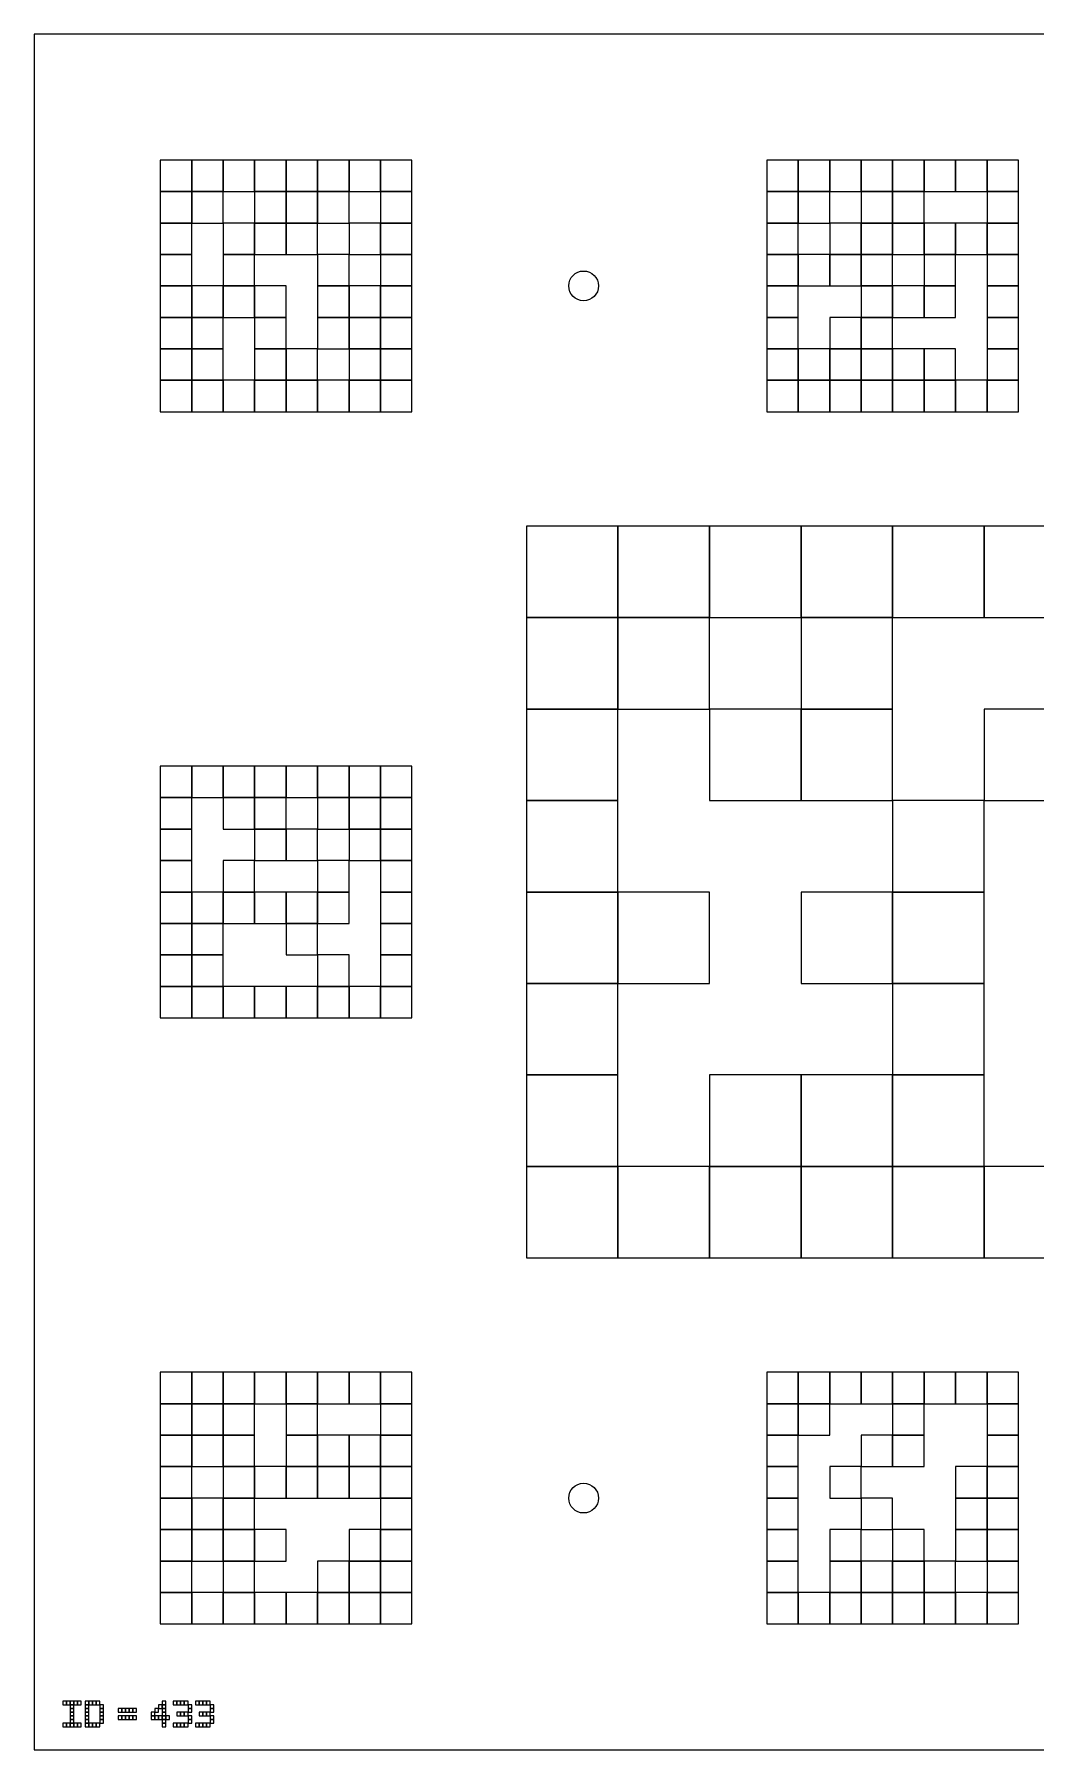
# Model space of a CAD drawing. Extents: x 0 to 1260, y 0 to 1580.
# Drawn here: x 320 to 495, y 0 to 300 of the extents above; entities that cross this region are included whole.
import ezdxf

# ---------------------------------------------------------------- set-up
doc = ezdxf.new("R2010")
doc.units = 0
for name, color, linetype in [('BLACK_POCKET', 7, 'CONTINUOUS'), ('BOARD_TEXT', 7, 'CONTINUOUS'), ('CUT', 7, 'CONTINUOUS'), ('MOUNT_HOLE', 6, 'CONTINUOUS')]:
    doc.layers.add(name, color=color, linetype=linetype)

msp = doc.modelspace()

# ---------------------------------------------------------------- linework, layer by layer
at = {"layer": 'BLACK_POCKET'}
for p, q in [((347.5, 278), (342, 278)), ((342, 278), (342, 272.5)), ((347.5, 272.5), (347.5, 278)), ((353, 278), (347.5, 278)), ((347.5, 278), (347.5, 272.5)), ((353, 272.5), (353, 278)), ((358.5, 278), (353, 278)), ((353, 278), (353, 272.5)), ((358.5, 272.5), (358.5, 278)), ((364, 278), (358.5, 278)), ((358.5, 278), (358.5, 272.5)), ((364, 272.5), (364, 278)), ((369.5, 278), (364, 278)), ((364, 278), (364, 272.5)), ((369.5, 272.5), (369.5, 278)), ((375, 278), (369.5, 278)), ((369.5, 278), (369.5, 272.5)), ((375, 272.5), (375, 278)), ((380.5, 278), (375, 278)), ((375, 278), (375, 272.5)), ((380.5, 272.5), (380.5, 278)), ((386, 278), (380.5, 278)), ((380.5, 278), (380.5, 272.5)), ((386, 272.5), (386, 278)), ((453.5, 278), (448, 278)), ((448, 278), (448, 272.5)), ((453.5, 272.5), (453.5, 278)), ((459, 278), (453.5, 278)), ((453.5, 278), (453.5, 272.5)), ((459, 272.5), (459, 278)), ((464.5, 278), (459, 278)), ((459, 278), (459, 272.5)), ((464.5, 272.5), (464.5, 278)), ((470, 278), (464.5, 278)), ((464.5, 278), (464.5, 272.5)), ((470, 272.5), (470, 278)), ((475.5, 278), (470, 278)), ((470, 278), (470, 272.5)), ((475.5, 272.5), (475.5, 278)), ((481, 278), (475.5, 278)), ((475.5, 278), (475.5, 272.5)), ((481, 272.5), (481, 278)), ((486.5, 278), (481, 278)), ((481, 278), (481, 272.5)), ((486.5, 272.5), (486.5, 278)), ((492, 278), (486.5, 278)), ((486.5, 278), (486.5, 272.5)), ((492, 272.5), (492, 278)), ((342, 272.5), (347.5, 272.5)), ((347.5, 272.5), (342, 272.5)), ((342, 272.5), (342, 267)), ((347.5, 272.5), (353, 272.5)), ((347.5, 267), (347.5, 272.5)), ((353, 272.5), (347.5, 272.5)), ((347.5, 272.5), (347.5, 267)), ((353, 272.5), (358.5, 272.5)), ((353, 267), (353, 272.5)), ((358.5, 272.5), (364, 272.5)), ((364, 272.5), (358.5, 272.5)), ((358.5, 272.5), (358.5, 267)), ((364, 272.5), (369.5, 272.5)), ((364, 267), (364, 272.5)), ((369.5, 272.5), (364, 272.5)), ((364, 272.5), (364, 267)), ((369.5, 272.5), (375, 272.5)), ((369.5, 267), (369.5, 272.5)), ((375, 272.5), (369.5, 272.5)), ((369.5, 272.5), (369.5, 267)), ((375, 272.5), (380.5, 272.5)), ((375, 267), (375, 272.5)), ((380.5, 272.5), (386, 272.5)), ((386, 272.5), (380.5, 272.5)), ((380.5, 272.5), (380.5, 267)), ((386, 267), (386, 272.5)), ((448, 272.5), (453.5, 272.5)), ((453.5, 272.5), (448, 272.5)), ((448, 272.5), (448, 267)), ((453.5, 272.5), (459, 272.5)), ((453.5, 267), (453.5, 272.5)), ((459, 272.5), (453.5, 272.5)), ((453.5, 272.5), (453.5, 267)), ((459, 272.5), (464.5, 272.5)), ((459, 267), (459, 272.5)), ((464.5, 272.5), (470, 272.5)), ((470, 272.5), (464.5, 272.5)), ((464.5, 272.5), (464.5, 267)), ((470, 272.5), (475.5, 272.5)), ((470, 267), (470, 272.5)), ((475.5, 272.5), (470, 272.5)), ((470, 272.5), (470, 267)), ((475.5, 272.5), (481, 272.5)), ((475.5, 267), (475.5, 272.5)), ((481, 272.5), (486.5, 272.5)), ((486.5, 272.5), (492, 272.5)), ((492, 272.5), (486.5, 272.5)), ((486.5, 272.5), (486.5, 267)), ((492, 267), (492, 272.5)), ((342, 267), (347.5, 267)), ((347.5, 267), (342, 267)), ((342, 267), (342, 261.5)), ((347.5, 267), (353, 267)), ((347.5, 261.5), (347.5, 267)), ((358.5, 267), (353, 267)), ((353, 267), (353, 261.5)), ((358.5, 267), (364, 267)), ((358.5, 261.5), (358.5, 267)), ((364, 267), (358.5, 267)), ((358.5, 267), (358.5, 261.5)), ((364, 267), (369.5, 267)), ((364, 261.5), (364, 267)), ((369.5, 267), (364, 267)), ((364, 267), (364, 261.5)), ((369.5, 267), (375, 267)), ((369.5, 261.5), (369.5, 267)), ((380.5, 267), (375, 267)), ((375, 267), (375, 261.5)), ((380.5, 267), (386, 267)), ((380.5, 261.5), (380.5, 267)), ((386, 267), (380.5, 267)), ((380.5, 267), (380.5, 261.5)), ((386, 261.5), (386, 267)), ((448, 267), (453.5, 267)), ((453.5, 267), (448, 267)), ((448, 267), (448, 261.5)), ((453.5, 267), (459, 267)), ((453.5, 261.5), (453.5, 267)), ((464.5, 267), (459, 267)), ((459, 267), (459, 261.5)), ((464.5, 267), (470, 267)), ((464.5, 261.5), (464.5, 267)), ((470, 267), (464.5, 267)), ((464.5, 267), (464.5, 261.5)), ((470, 267), (475.5, 267)), ((470, 261.5), (470, 267)), ((475.5, 267), (470, 267)), ((470, 267), (470, 261.5)), ((475.5, 261.5), (475.5, 267)), ((481, 267), (475.5, 267)), ((475.5, 267), (475.5, 261.5)), ((481, 261.5), (481, 267)), ((486.5, 267), (481, 267)), ((481, 267), (481, 261.5)), ((486.5, 267), (492, 267)), ((486.5, 261.5), (486.5, 267)), ((492, 267), (486.5, 267)), ((486.5, 267), (486.5, 261.5)), ((492, 261.5), (492, 267)), ((342, 261.5), (347.5, 261.5)), ((347.5, 261.5), (342, 261.5)), ((342, 261.5), (342, 256)), ((347.5, 256), (347.5, 261.5)), ((353, 261.5), (358.5, 261.5)), ((358.5, 261.5), (353, 261.5)), ((353, 261.5), (353, 256)), ((358.5, 261.5), (364, 261.5)), ((358.5, 256), (358.5, 261.5)), ((364, 261.5), (369.5, 261.5)), ((375, 261.5), (369.5, 261.5)), ((369.5, 261.5), (369.5, 256)), ((375, 261.5), (380.5, 261.5)), ((375, 256), (375, 261.5)), ((380.5, 261.5), (386, 261.5)), ((386, 261.5), (380.5, 261.5)), ((380.5, 261.5), (380.5, 256)), ((386, 256), (386, 261.5)), ((448, 261.5), (453.5, 261.5)), ((453.5, 261.5), (448, 261.5)), ((448, 261.5), (448, 256)), ((453.5, 256), (453.5, 261.5)), ((459, 261.5), (453.5, 261.5)), ((453.5, 261.5), (453.5, 256)), ((459, 261.5), (464.5, 261.5)), ((459, 256), (459, 261.5)), ((464.5, 261.5), (459, 261.5)), ((459, 261.5), (459, 256)), ((464.5, 261.5), (470, 261.5)), ((464.5, 256), (464.5, 261.5)), ((470, 261.5), (464.5, 261.5)), ((464.5, 261.5), (464.5, 256)), ((470, 261.5), (475.5, 261.5)), ((470, 256), (470, 261.5)), ((475.5, 261.5), (481, 261.5)), ((481, 261.5), (475.5, 261.5)), ((475.5, 261.5), (475.5, 256)), ((481, 261.5), (486.5, 261.5)), ((481, 256), (481, 261.5)), ((486.5, 261.5), (492, 261.5)), ((492, 261.5), (486.5, 261.5)), ((486.5, 261.5), (486.5, 256)), ((492, 256), (492, 261.5)), ((342, 256), (347.5, 256)), ((347.5, 256), (342, 256)), ((342, 256), (342, 250.5)), ((347.5, 250.5), (347.5, 256)), ((353, 256), (347.5, 256)), ((347.5, 256), (347.5, 250.5)), ((353, 256), (358.5, 256)), ((353, 250.5), (353, 256)), ((358.5, 256), (353, 256)), ((353, 256), (353, 250.5)), ((358.5, 250.5), (358.5, 256)), ((364, 256), (358.5, 256)), ((358.5, 256), (358.5, 250.5)), ((364, 250.5), (364, 256)), ((369.5, 256), (375, 256)), ((375, 256), (369.5, 256)), ((369.5, 256), (369.5, 250.5)), ((375, 250.5), (375, 256)), ((380.5, 256), (375, 256)), ((375, 256), (375, 250.5)), ((380.5, 256), (386, 256)), ((380.5, 250.5), (380.5, 256)), ((386, 256), (380.5, 256)), ((380.5, 256), (380.5, 250.5)), ((386, 250.5), (386, 256)), ((448, 256), (453.5, 256)), ((453.5, 256), (448, 256)), ((448, 256), (448, 250.5)), ((453.5, 256), (459, 256)), ((453.5, 250.5), (453.5, 256)), ((459, 256), (464.5, 256)), ((464.5, 256), (470, 256)), ((470, 256), (464.5, 256)), ((464.5, 256), (464.5, 250.5)), ((470, 250.5), (470, 256)), ((475.5, 256), (470, 256)), ((470, 256), (470, 250.5)), ((475.5, 256), (481, 256)), ((475.5, 250.5), (475.5, 256)), ((481, 256), (475.5, 256)), ((475.5, 256), (475.5, 250.5)), ((481, 250.5), (481, 256)), ((486.5, 256), (492, 256)), ((492, 256), (486.5, 256)), ((486.5, 256), (486.5, 250.5)), ((492, 250.5), (492, 256)), ((342, 250.5), (347.5, 250.5)), ((347.5, 250.5), (342, 250.5)), ((342, 250.5), (342, 245)), ((347.5, 250.5), (353, 250.5)), ((347.5, 245), (347.5, 250.5)), ((353, 250.5), (347.5, 250.5)), ((347.5, 250.5), (347.5, 245)), ((353, 250.5), (358.5, 250.5)), ((353, 245), (353, 250.5)), ((358.5, 250.5), (364, 250.5)), ((364, 250.5), (358.5, 250.5)), ((358.5, 250.5), (358.5, 245)), ((364, 245), (364, 250.5)), ((369.5, 250.5), (375, 250.5)), ((375, 250.5), (369.5, 250.5)), ((369.5, 250.5), (369.5, 245)), ((375, 250.5), (380.5, 250.5)), ((375, 245), (375, 250.5)), ((380.5, 250.5), (375, 250.5)), ((375, 250.5), (375, 245)), ((380.5, 250.5), (386, 250.5)), ((380.5, 245), (380.5, 250.5)), ((386, 250.5), (380.5, 250.5)), ((380.5, 250.5), (380.5, 245)), ((386, 245), (386, 250.5)), ((448, 250.5), (453.5, 250.5)), ((453.5, 250.5), (448, 250.5)), ((448, 250.5), (448, 245)), ((453.5, 245), (453.5, 250.5)), ((464.5, 250.5), (459, 250.5)), ((459, 250.5), (459, 245)), ((464.5, 250.5), (470, 250.5)), ((464.5, 245), (464.5, 250.5)), ((470, 250.5), (464.5, 250.5)), ((464.5, 250.5), (464.5, 245)), ((470, 250.5), (475.5, 250.5)), ((470, 245), (470, 250.5)), ((475.5, 250.5), (481, 250.5)), ((486.5, 250.5), (492, 250.5)), ((492, 250.5), (486.5, 250.5)), ((486.5, 250.5), (486.5, 245)), ((492, 245), (492, 250.5)), ((342, 245), (347.5, 245)), ((347.5, 245), (342, 245)), ((342, 245), (342, 239.5)), ((347.5, 245), (353, 245)), ((347.5, 239.5), (347.5, 245)), ((353, 245), (347.5, 245)), ((347.5, 245), (347.5, 239.5)), ((353, 239.5), (353, 245)), ((358.5, 245), (364, 245)), ((364, 245), (358.5, 245)), ((358.5, 245), (358.5, 239.5)), ((364, 239.5), (364, 245)), ((369.5, 245), (364, 245)), ((364, 245), (364, 239.5)), ((369.5, 245), (375, 245)), ((369.5, 239.5), (369.5, 245)), ((375, 245), (380.5, 245)), ((380.5, 245), (375, 245)), ((375, 245), (375, 239.5)), ((380.5, 245), (386, 245)), ((380.5, 239.5), (380.5, 245)), ((386, 245), (380.5, 245)), ((380.5, 245), (380.5, 239.5)), ((386, 239.5), (386, 245)), ((448, 245), (453.5, 245)), ((453.5, 245), (448, 245)), ((448, 245), (448, 239.5)), ((453.5, 239.5), (453.5, 245)), ((459, 245), (453.5, 245)), ((453.5, 245), (453.5, 239.5)), ((459, 245), (464.5, 245)), ((459, 239.5), (459, 245)), ((464.5, 245), (459, 245)), ((459, 245), (459, 239.5)), ((464.5, 245), (470, 245)), ((464.5, 239.5), (464.5, 245)), ((470, 245), (464.5, 245)), ((464.5, 245), (464.5, 239.5)), ((470, 239.5), (470, 245)), ((475.5, 245), (470, 245)), ((470, 245), (470, 239.5)), ((475.5, 239.5), (475.5, 245)), ((481, 245), (475.5, 245)), ((475.5, 245), (475.5, 239.5)), ((481, 239.5), (481, 245)), ((486.5, 245), (492, 245)), ((492, 245), (486.5, 245)), ((486.5, 245), (486.5, 239.5)), ((492, 239.5), (492, 245)), ((342, 239.5), (347.5, 239.5)), ((347.5, 239.5), (342, 239.5)), ((342, 239.5), (342, 234)), ((347.5, 239.5), (353, 239.5)), ((347.5, 234), (347.5, 239.5)), ((353, 239.5), (347.5, 239.5)), ((347.5, 239.5), (347.5, 234)), ((353, 234), (353, 239.5)), ((358.5, 239.5), (353, 239.5)), ((353, 239.5), (353, 234)), ((358.5, 239.5), (364, 239.5)), ((358.5, 234), (358.5, 239.5)), ((364, 239.5), (358.5, 239.5)), ((358.5, 239.5), (358.5, 234)), ((364, 239.5), (369.5, 239.5)), ((364, 234), (364, 239.5)), ((369.5, 239.5), (364, 239.5)), ((364, 239.5), (364, 234)), ((369.5, 234), (369.5, 239.5)), ((375, 239.5), (369.5, 239.5)), ((369.5, 239.5), (369.5, 234)), ((375, 239.5), (380.5, 239.5)), ((375, 234), (375, 239.5)), ((380.5, 239.5), (375, 239.5)), ((375, 239.5), (375, 234)), ((380.5, 239.5), (386, 239.5)), ((380.5, 234), (380.5, 239.5)), ((386, 239.5), (380.5, 239.5)), ((380.5, 239.5), (380.5, 234)), ((386, 234), (386, 239.5)), ((448, 239.5), (453.5, 239.5)), ((453.5, 239.5), (448, 239.5)), ((448, 239.5), (448, 234)), ((453.5, 239.5), (459, 239.5)), ((453.5, 234), (453.5, 239.5)), ((459, 239.5), (453.5, 239.5)), ((453.5, 239.5), (453.5, 234)), ((459, 239.5), (464.5, 239.5)), ((459, 234), (459, 239.5)), ((464.5, 239.5), (459, 239.5)), ((459, 239.5), (459, 234)), ((464.5, 239.5), (470, 239.5)), ((464.5, 234), (464.5, 239.5)), ((470, 239.5), (464.5, 239.5)), ((464.5, 239.5), (464.5, 234)), ((470, 239.5), (475.5, 239.5)), ((470, 234), (470, 239.5)), ((475.5, 239.5), (470, 239.5)), ((470, 239.5), (470, 234)), ((475.5, 239.5), (481, 239.5)), ((475.5, 234), (475.5, 239.5)), ((481, 239.5), (475.5, 239.5)), ((475.5, 239.5), (475.5, 234)), ((481, 234), (481, 239.5)), ((486.5, 239.5), (481, 239.5)), ((481, 239.5), (481, 234)), ((486.5, 239.5), (492, 239.5)), ((486.5, 234), (486.5, 239.5)), ((492, 239.5), (486.5, 239.5)), ((486.5, 239.5), (486.5, 234)), ((492, 234), (492, 239.5)), ((342, 234), (347.5, 234)), ((347.5, 234), (353, 234)), ((353, 234), (358.5, 234)), ((358.5, 234), (364, 234)), ((364, 234), (369.5, 234)), ((369.5, 234), (375, 234)), ((375, 234), (380.5, 234)), ((380.5, 234), (386, 234)), ((448, 234), (453.5, 234)), ((453.5, 234), (459, 234)), ((459, 234), (464.5, 234)), ((464.5, 234), (470, 234)), ((470, 234), (475.5, 234)), ((475.5, 234), (481, 234)), ((481, 234), (486.5, 234)), ((486.5, 234), (492, 234)), ((422, 214), (406, 214)), ((406, 214), (406, 198)), ((422, 198), (422, 214)), ((438, 214), (422, 214)), ((422, 214), (422, 198)), ((438, 198), (438, 214)), ((454, 214), (438, 214)), ((438, 214), (438, 198)), ((454, 198), (454, 214)), ((470, 214), (454, 214)), ((454, 214), (454, 198)), ((470, 198), (470, 214)), ((486, 214), (470, 214)), ((470, 214), (470, 198)), ((486, 198), (486, 214)), ((502, 214), (486, 214)), ((486, 214), (486, 198)), ((406, 198), (422, 198)), ((422, 198), (406, 198)), ((406, 198), (406, 182)), ((422, 198), (438, 198)), ((422, 182), (422, 198)), ((438, 198), (422, 198)), ((422, 198), (422, 182)), ((438, 198), (454, 198)), ((438, 182), (438, 198)), ((454, 198), (470, 198)), ((470, 198), (454, 198)), ((454, 198), (454, 182)), ((470, 198), (486, 198)), ((470, 182), (470, 198)), ((486, 198), (502, 198)), ((406, 182), (422, 182)), ((422, 182), (406, 182)), ((406, 182), (406, 166)), ((422, 182), (438, 182)), ((422, 166), (422, 182)), ((454, 182), (438, 182)), ((438, 182), (438, 166)), ((454, 182), (470, 182)), ((454, 166), (454, 182)), ((470, 182), (454, 182)), ((454, 182), (454, 166)), ((470, 166), (470, 182)), ((502, 182), (486, 182)), ((486, 182), (486, 166)), ((347.5, 172), (342, 172)), ((342, 172), (342, 166.5)), ((347.5, 166.5), (347.5, 172)), ((353, 172), (347.5, 172)), ((347.5, 172), (347.5, 166.5)), ((353, 166.5), (353, 172)), ((358.5, 172), (353, 172)), ((353, 172), (353, 166.5)), ((358.5, 166.5), (358.5, 172)), ((364, 172), (358.5, 172)), ((358.5, 172), (358.5, 166.5)), ((364, 166.5), (364, 172)), ((369.5, 172), (364, 172)), ((364, 172), (364, 166.5)), ((369.5, 166.5), (369.5, 172)), ((375, 172), (369.5, 172)), ((369.5, 172), (369.5, 166.5)), ((375, 166.5), (375, 172)), ((380.5, 172), (375, 172)), ((375, 172), (375, 166.5)), ((380.5, 166.5), (380.5, 172)), ((386, 172), (380.5, 172)), ((380.5, 172), (380.5, 166.5)), ((386, 166.5), (386, 172)), ((342, 166.5), (347.5, 166.5)), ((347.5, 166.5), (342, 166.5)), ((342, 166.5), (342, 161)), ((347.5, 166.5), (353, 166.5)), ((347.5, 161), (347.5, 166.5)), ((353, 166.5), (358.5, 166.5)), ((358.5, 166.5), (353, 166.5)), ((353, 166.5), (353, 161)), ((358.5, 166.5), (364, 166.5)), ((358.5, 161), (358.5, 166.5)), ((364, 166.5), (358.5, 166.5)), ((358.5, 166.5), (358.5, 161)), ((364, 166.5), (369.5, 166.5)), ((364, 161), (364, 166.5)), ((369.5, 166.5), (375, 166.5)), ((375, 166.5), (369.5, 166.5)), ((369.5, 166.5), (369.5, 161)), ((375, 166.5), (380.5, 166.5)), ((375, 161), (375, 166.5)), ((380.5, 166.5), (375, 166.5)), ((375, 166.5), (375, 161)), ((380.5, 166.5), (386, 166.5)), ((380.5, 161), (380.5, 166.5)), ((386, 166.5), (380.5, 166.5)), ((380.5, 166.5), (380.5, 161)), ((386, 161), (386, 166.5)), ((406, 166), (422, 166)), ((422, 166), (406, 166)), ((406, 166), (406, 150)), ((422, 150), (422, 166)), ((438, 166), (454, 166)), ((454, 166), (470, 166)), ((486, 166), (470, 166)), ((470, 166), (470, 150)), ((486, 166), (502, 166)), ((486, 150), (486, 166)), ((342, 161), (347.5, 161)), ((347.5, 161), (342, 161)), ((342, 161), (342, 155.5)), ((347.5, 155.5), (347.5, 161)), ((353, 161), (358.5, 161)), ((358.5, 161), (364, 161)), ((364, 161), (358.5, 161)), ((358.5, 161), (358.5, 155.5)), ((364, 155.5), (364, 161)), ((369.5, 161), (364, 161)), ((364, 161), (364, 155.5)), ((369.5, 161), (375, 161)), ((369.5, 155.5), (369.5, 161)), ((375, 161), (380.5, 161)), ((380.5, 161), (375, 161)), ((375, 161), (375, 155.5)), ((380.5, 161), (386, 161)), ((380.5, 155.5), (380.5, 161)), ((386, 161), (380.5, 161)), ((380.5, 161), (380.5, 155.5)), ((386, 155.5), (386, 161)), ((342, 155.5), (347.5, 155.5)), ((347.5, 155.5), (342, 155.5)), ((342, 155.5), (342, 150)), ((347.5, 150), (347.5, 155.5)), ((358.5, 155.5), (353, 155.5)), ((353, 155.5), (353, 150)), ((358.5, 155.5), (364, 155.5)), ((358.5, 150), (358.5, 155.5)), ((364, 155.5), (369.5, 155.5)), ((375, 155.5), (369.5, 155.5)), ((369.5, 155.5), (369.5, 150)), ((375, 155.5), (380.5, 155.5)), ((375, 150), (375, 155.5)), ((380.5, 155.5), (386, 155.5)), ((386, 155.5), (380.5, 155.5)), ((380.5, 155.5), (380.5, 150)), ((386, 150), (386, 155.5)), ((342, 150), (347.5, 150)), ((347.5, 150), (342, 150)), ((342, 150), (342, 144.5)), ((347.5, 144.5), (347.5, 150)), ((353, 150), (347.5, 150)), ((347.5, 150), (347.5, 144.5)), ((353, 150), (358.5, 150)), ((353, 144.5), (353, 150)), ((358.5, 150), (353, 150)), ((353, 150), (353, 144.5)), ((358.5, 144.5), (358.5, 150)), ((364, 150), (358.5, 150)), ((358.5, 150), (358.5, 144.5)), ((364, 144.5), (364, 150)), ((369.5, 150), (364, 150)), ((364, 150), (364, 144.5)), ((369.5, 150), (375, 150)), ((369.5, 144.5), (369.5, 150)), ((375, 150), (369.5, 150)), ((369.5, 150), (369.5, 144.5)), ((375, 144.5), (375, 150)), ((380.5, 150), (386, 150)), ((386, 150), (380.5, 150)), ((380.5, 150), (380.5, 144.5)), ((386, 144.5), (386, 150)), ((406, 150), (422, 150)), ((422, 150), (406, 150)), ((406, 150), (406, 134)), ((422, 134), (422, 150)), ((438, 150), (422, 150)), ((422, 150), (422, 134)), ((438, 134), (438, 150)), ((470, 150), (454, 150)), ((454, 150), (454, 134)), ((470, 150), (486, 150)), ((470, 134), (470, 150)), ((486, 150), (470, 150)), ((470, 150), (470, 134)), ((486, 134), (486, 150)), ((342, 144.5), (347.5, 144.5)), ((347.5, 144.5), (342, 144.5)), ((342, 144.5), (342, 139)), ((347.5, 144.5), (353, 144.5)), ((347.5, 139), (347.5, 144.5)), ((353, 144.5), (347.5, 144.5)), ((347.5, 144.5), (347.5, 139)), ((353, 144.5), (358.5, 144.5)), ((353, 139), (353, 144.5)), ((358.5, 144.5), (364, 144.5)), ((364, 144.5), (369.5, 144.5)), ((369.5, 144.5), (364, 144.5)), ((364, 144.5), (364, 139)), ((369.5, 144.5), (375, 144.5)), ((369.5, 139), (369.5, 144.5)), ((380.5, 144.5), (386, 144.5)), ((386, 144.5), (380.5, 144.5)), ((380.5, 144.5), (380.5, 139)), ((386, 139), (386, 144.5)), ((342, 139), (347.5, 139)), ((347.5, 139), (342, 139)), ((342, 139), (342, 133.5)), ((347.5, 139), (353, 139)), ((347.5, 133.5), (347.5, 139)), ((353, 139), (347.5, 139)), ((347.5, 139), (347.5, 133.5)), ((353, 133.5), (353, 139)), ((364, 139), (369.5, 139)), ((375, 139), (369.5, 139)), ((369.5, 139), (369.5, 133.5)), ((375, 133.5), (375, 139)), ((380.5, 139), (386, 139)), ((386, 139), (380.5, 139)), ((380.5, 139), (380.5, 133.5)), ((386, 133.5), (386, 139)), ((342, 133.5), (347.5, 133.5)), ((347.5, 133.5), (342, 133.5)), ((342, 133.5), (342, 128)), ((347.5, 133.5), (353, 133.5)), ((347.5, 128), (347.5, 133.5)), ((353, 133.5), (347.5, 133.5)), ((347.5, 133.5), (347.5, 128)), ((353, 128), (353, 133.5)), ((358.5, 133.5), (353, 133.5)), ((353, 133.5), (353, 128)), ((358.5, 128), (358.5, 133.5)), ((364, 133.5), (358.5, 133.5)), ((358.5, 133.5), (358.5, 128)), ((364, 128), (364, 133.5)), ((369.5, 133.5), (364, 133.5)), ((364, 133.5), (364, 128)), ((369.5, 133.5), (375, 133.5)), ((369.5, 128), (369.5, 133.5)), ((375, 133.5), (369.5, 133.5)), ((369.5, 133.5), (369.5, 128)), ((375, 128), (375, 133.5)), ((380.5, 133.5), (375, 133.5)), ((375, 133.5), (375, 128)), ((380.5, 133.5), (386, 133.5)), ((380.5, 128), (380.5, 133.5)), ((386, 133.5), (380.5, 133.5)), ((380.5, 133.5), (380.5, 128)), ((386, 128), (386, 133.5)), ((406, 134), (422, 134)), ((422, 134), (406, 134)), ((406, 134), (406, 118)), ((422, 134), (438, 134)), ((422, 118), (422, 134)), ((454, 134), (470, 134)), ((470, 134), (486, 134)), ((486, 134), (470, 134)), ((470, 134), (470, 118)), ((486, 118), (486, 134)), ((342, 128), (347.5, 128)), ((347.5, 128), (353, 128)), ((353, 128), (358.5, 128)), ((358.5, 128), (364, 128)), ((364, 128), (369.5, 128)), ((369.5, 128), (375, 128)), ((375, 128), (380.5, 128)), ((380.5, 128), (386, 128)), ((406, 118), (422, 118)), ((422, 118), (406, 118)), ((406, 118), (406, 102)), ((422, 102), (422, 118)), ((454, 118), (438, 118)), ((438, 118), (438, 102)), ((454, 102), (454, 118)), ((470, 118), (454, 118)), ((454, 118), (454, 102)), ((470, 118), (486, 118)), ((470, 102), (470, 118)), ((486, 118), (470, 118)), ((470, 118), (470, 102)), ((486, 102), (486, 118)), ((406, 102), (422, 102)), ((422, 102), (406, 102)), ((406, 102), (406, 86)), ((422, 86), (422, 102)), ((438, 102), (422, 102)), ((422, 102), (422, 86)), ((438, 102), (454, 102)), ((438, 86), (438, 102)), ((454, 102), (438, 102)), ((438, 102), (438, 86)), ((454, 102), (470, 102)), ((454, 86), (454, 102)), ((470, 102), (454, 102)), ((454, 102), (454, 86)), ((470, 102), (486, 102)), ((470, 86), (470, 102)), ((486, 102), (470, 102)), ((470, 102), (470, 86)), ((486, 86), (486, 102)), ((502, 102), (486, 102)), ((486, 102), (486, 86)), ((406, 86), (422, 86)), ((422, 86), (438, 86)), ((438, 86), (454, 86)), ((454, 86), (470, 86)), ((470, 86), (486, 86)), ((486, 86), (502, 86)), ((347.5, 66), (342, 66)), ((342, 66), (342, 60.5)), ((347.5, 60.5), (347.5, 66)), ((353, 66), (347.5, 66)), ((347.5, 66), (347.5, 60.5)), ((353, 60.5), (353, 66)), ((358.5, 66), (353, 66)), ((353, 66), (353, 60.5)), ((358.5, 60.5), (358.5, 66)), ((364, 66), (358.5, 66)), ((358.5, 66), (358.5, 60.5)), ((364, 60.5), (364, 66)), ((369.5, 66), (364, 66)), ((364, 66), (364, 60.5)), ((369.5, 60.5), (369.5, 66)), ((375, 66), (369.5, 66)), ((369.5, 66), (369.5, 60.5)), ((375, 60.5), (375, 66)), ((380.5, 66), (375, 66)), ((375, 66), (375, 60.5)), ((380.5, 60.5), (380.5, 66)), ((386, 66), (380.5, 66)), ((380.5, 66), (380.5, 60.5)), ((386, 60.5), (386, 66)), ((453.5, 66), (448, 66)), ((448, 66), (448, 60.5)), ((453.5, 60.5), (453.5, 66)), ((459, 66), (453.5, 66)), ((453.5, 66), (453.5, 60.5)), ((459, 60.5), (459, 66)), ((464.5, 66), (459, 66)), ((459, 66), (459, 60.5)), ((464.5, 60.5), (464.5, 66)), ((470, 66), (464.5, 66)), ((464.5, 66), (464.5, 60.5)), ((470, 60.5), (470, 66)), ((475.5, 66), (470, 66)), ((470, 66), (470, 60.5)), ((475.5, 60.5), (475.5, 66)), ((481, 66), (475.5, 66)), ((475.5, 66), (475.5, 60.5)), ((481, 60.5), (481, 66)), ((486.5, 66), (481, 66)), ((481, 66), (481, 60.5)), ((486.5, 60.5), (486.5, 66)), ((492, 66), (486.5, 66)), ((486.5, 66), (486.5, 60.5)), ((492, 60.5), (492, 66)), ((342, 60.5), (347.5, 60.5)), ((347.5, 60.5), (342, 60.5)), ((342, 60.5), (342, 55)), ((347.5, 60.5), (353, 60.5)), ((347.5, 55), (347.5, 60.5)), ((353, 60.5), (347.5, 60.5)), ((347.5, 60.5), (347.5, 55)), ((353, 60.5), (358.5, 60.5)), ((353, 55), (353, 60.5)), ((358.5, 60.5), (353, 60.5)), ((353, 60.5), (353, 55)), ((358.5, 60.5), (364, 60.5)), ((358.5, 55), (358.5, 60.5)), ((364, 60.5), (369.5, 60.5)), ((369.5, 60.5), (364, 60.5)), ((364, 60.5), (364, 55)), ((369.5, 60.5), (375, 60.5)), ((369.5, 55), (369.5, 60.5)), ((375, 60.5), (380.5, 60.5)), ((380.5, 60.5), (386, 60.5)), ((386, 60.5), (380.5, 60.5)), ((380.5, 60.5), (380.5, 55)), ((386, 55), (386, 60.5)), ((448, 60.5), (453.5, 60.5)), ((453.5, 60.5), (448, 60.5)), ((448, 60.5), (448, 55)), ((453.5, 60.5), (459, 60.5)), ((453.5, 55), (453.5, 60.5)), ((459, 60.5), (453.5, 60.5)), ((453.5, 60.5), (453.5, 55)), ((459, 60.5), (464.5, 60.5)), ((459, 55), (459, 60.5)), ((464.5, 60.5), (470, 60.5)), ((470, 60.5), (475.5, 60.5)), ((475.5, 60.5), (470, 60.5)), ((470, 60.5), (470, 55)), ((475.5, 60.5), (481, 60.5)), ((475.5, 55), (475.5, 60.5)), ((481, 60.5), (486.5, 60.5)), ((486.5, 60.5), (492, 60.5)), ((492, 60.5), (486.5, 60.5)), ((486.5, 60.5), (486.5, 55)), ((492, 55), (492, 60.5)), ((342, 55), (347.5, 55)), ((347.5, 55), (342, 55)), ((342, 55), (342, 49.5)), ((347.5, 55), (353, 55)), ((347.5, 49.5), (347.5, 55)), ((353, 55), (347.5, 55)), ((347.5, 55), (347.5, 49.5)), ((353, 55), (358.5, 55)), ((353, 49.5), (353, 55)), ((358.5, 55), (353, 55)), ((353, 55), (353, 49.5)), ((358.5, 49.5), (358.5, 55)), ((364, 55), (369.5, 55)), ((369.5, 55), (364, 55)), ((364, 55), (364, 49.5)), ((369.5, 49.5), (369.5, 55)), ((375, 55), (369.5, 55)), ((369.5, 55), (369.5, 49.5)), ((375, 49.5), (375, 55)), ((380.5, 55), (375, 55)), ((375, 55), (375, 49.5)), ((380.5, 55), (386, 55)), ((380.5, 49.5), (380.5, 55)), ((386, 55), (380.5, 55)), ((380.5, 55), (380.5, 49.5)), ((386, 49.5), (386, 55)), ((448, 55), (453.5, 55)), ((453.5, 55), (448, 55)), ((448, 55), (448, 49.5)), ((453.5, 55), (459, 55)), ((453.5, 49.5), (453.5, 55)), ((470, 55), (464.5, 55)), ((464.5, 55), (464.5, 49.5)), ((470, 55), (475.5, 55)), ((470, 49.5), (470, 55)), ((475.5, 55), (470, 55)), ((470, 55), (470, 49.5)), ((475.5, 49.5), (475.5, 55)), ((486.5, 55), (492, 55)), ((492, 55), (486.5, 55)), ((486.5, 55), (486.5, 49.5)), ((492, 49.5), (492, 55)), ((342, 49.5), (347.5, 49.5)), ((347.5, 49.5), (342, 49.5)), ((342, 49.5), (342, 44)), ((347.5, 49.5), (353, 49.5)), ((347.5, 44), (347.5, 49.5)), ((353, 49.5), (358.5, 49.5)), ((358.5, 49.5), (353, 49.5)), ((353, 49.5), (353, 44)), ((358.5, 44), (358.5, 49.5)), ((364, 49.5), (358.5, 49.5)), ((358.5, 49.5), (358.5, 44)), ((364, 49.5), (369.5, 49.5)), ((364, 44), (364, 49.5)), ((369.5, 49.5), (364, 49.5)), ((364, 49.5), (364, 44)), ((369.5, 49.5), (375, 49.5)), ((369.5, 44), (369.5, 49.5)), ((375, 49.5), (369.5, 49.5)), ((369.5, 49.5), (369.5, 44)), ((375, 49.5), (380.5, 49.5)), ((375, 44), (375, 49.5)), ((380.5, 49.5), (375, 49.5)), ((375, 49.5), (375, 44)), ((380.5, 49.5), (386, 49.5)), ((380.5, 44), (380.5, 49.5)), ((386, 49.5), (380.5, 49.5)), ((380.5, 49.5), (380.5, 44)), ((386, 44), (386, 49.5)), ((448, 49.5), (453.5, 49.5)), ((453.5, 49.5), (448, 49.5)), ((448, 49.5), (448, 44)), ((453.5, 44), (453.5, 49.5)), ((464.5, 49.5), (459, 49.5)), ((459, 49.5), (459, 44)), ((464.5, 49.5), (470, 49.5)), ((464.5, 44), (464.5, 49.5)), ((470, 49.5), (475.5, 49.5)), ((486.5, 49.5), (481, 49.5)), ((481, 49.5), (481, 44)), ((486.5, 49.5), (492, 49.5)), ((486.5, 44), (486.5, 49.5)), ((492, 49.5), (486.5, 49.5)), ((486.5, 49.5), (486.5, 44)), ((492, 44), (492, 49.5)), ((342, 44), (347.5, 44)), ((347.5, 44), (342, 44)), ((342, 44), (342, 38.5)), ((347.5, 38.5), (347.5, 44)), ((353, 44), (347.5, 44)), ((347.5, 44), (347.5, 38.5)), ((353, 44), (358.5, 44)), ((353, 38.5), (353, 44)), ((358.5, 44), (353, 44)), ((353, 44), (353, 38.5)), ((358.5, 44), (364, 44)), ((358.5, 38.5), (358.5, 44)), ((364, 44), (369.5, 44)), ((369.5, 44), (375, 44)), ((375, 44), (380.5, 44)), ((380.5, 44), (386, 44)), ((386, 44), (380.5, 44)), ((380.5, 44), (380.5, 38.5)), ((386, 38.5), (386, 44)), ((448, 44), (453.5, 44)), ((453.5, 44), (448, 44)), ((448, 44), (448, 38.5)), ((453.5, 38.5), (453.5, 44)), ((459, 44), (464.5, 44)), ((470, 44), (464.5, 44)), ((464.5, 44), (464.5, 38.5)), ((470, 38.5), (470, 44)), ((481, 44), (486.5, 44)), ((486.5, 44), (481, 44)), ((481, 44), (481, 38.5)), ((486.5, 44), (492, 44)), ((486.5, 38.5), (486.5, 44)), ((492, 44), (486.5, 44)), ((486.5, 44), (486.5, 38.5)), ((492, 38.5), (492, 44)), ((342, 38.5), (347.5, 38.5)), ((347.5, 38.5), (342, 38.5)), ((342, 38.5), (342, 33)), ((347.5, 38.5), (353, 38.5)), ((347.5, 33), (347.5, 38.5)), ((353, 38.5), (347.5, 38.5)), ((347.5, 38.5), (347.5, 33)), ((353, 38.5), (358.5, 38.5)), ((353, 33), (353, 38.5)), ((358.5, 38.5), (353, 38.5)), ((353, 38.5), (353, 33)), ((358.5, 33), (358.5, 38.5)), ((364, 38.5), (358.5, 38.5)), ((358.5, 38.5), (358.5, 33)), ((364, 33), (364, 38.5)), ((380.5, 38.5), (375, 38.5)), ((375, 38.5), (375, 33)), ((380.5, 38.5), (386, 38.5)), ((380.5, 33), (380.5, 38.5)), ((386, 38.5), (380.5, 38.5)), ((380.5, 38.5), (380.5, 33)), ((386, 33), (386, 38.5)), ((448, 38.5), (453.5, 38.5)), ((453.5, 38.5), (448, 38.5)), ((448, 38.5), (448, 33)), ((453.5, 33), (453.5, 38.5)), ((464.5, 38.5), (459, 38.5)), ((459, 38.5), (459, 33)), ((464.5, 38.5), (470, 38.5)), ((464.5, 33), (464.5, 38.5)), ((475.5, 38.5), (470, 38.5)), ((470, 38.5), (470, 33)), ((475.5, 33), (475.5, 38.5)), ((481, 38.5), (486.5, 38.5)), ((486.5, 38.5), (481, 38.5)), ((481, 38.5), (481, 33)), ((486.5, 38.5), (492, 38.5)), ((486.5, 33), (486.5, 38.5)), ((492, 38.5), (486.5, 38.5)), ((486.5, 38.5), (486.5, 33)), ((492, 33), (492, 38.5)), ((342, 33), (347.5, 33)), ((347.5, 33), (342, 33)), ((342, 33), (342, 27.5)), ((347.5, 33), (353, 33)), ((347.5, 27.5), (347.5, 33)), ((353, 33), (358.5, 33)), ((358.5, 33), (353, 33)), ((353, 33), (353, 27.5)), ((358.5, 33), (364, 33)), ((358.5, 27.5), (358.5, 33)), ((375, 33), (369.5, 33)), ((369.5, 33), (369.5, 27.5)), ((375, 33), (380.5, 33)), ((375, 27.5), (375, 33)), ((380.5, 33), (375, 33)), ((375, 33), (375, 27.5)), ((380.5, 33), (386, 33)), ((380.5, 27.5), (380.5, 33)), ((386, 33), (380.5, 33)), ((380.5, 33), (380.5, 27.5)), ((386, 27.5), (386, 33)), ((448, 33), (453.5, 33)), ((453.5, 33), (448, 33)), ((448, 33), (448, 27.5)), ((453.5, 27.5), (453.5, 33)), ((459, 33), (464.5, 33)), ((464.5, 33), (459, 33)), ((459, 33), (459, 27.5)), ((464.5, 27.5), (464.5, 33)), ((470, 33), (464.5, 33)), ((464.5, 33), (464.5, 27.5)), ((470, 33), (475.5, 33)), ((470, 27.5), (470, 33)), ((475.5, 33), (470, 33)), ((470, 33), (470, 27.5)), ((475.5, 27.5), (475.5, 33)), ((481, 33), (475.5, 33)), ((475.5, 33), (475.5, 27.5)), ((481, 33), (486.5, 33)), ((481, 27.5), (481, 33)), ((486.5, 33), (492, 33)), ((492, 33), (486.5, 33)), ((486.5, 33), (486.5, 27.5)), ((492, 27.5), (492, 33)), ((342, 27.5), (347.5, 27.5)), ((347.5, 27.5), (342, 27.5)), ((342, 27.5), (342, 22)), ((347.5, 22), (347.5, 27.5)), ((353, 27.5), (347.5, 27.5)), ((347.5, 27.5), (347.5, 22)), ((353, 27.5), (358.5, 27.5)), ((353, 22), (353, 27.5)), ((358.5, 27.5), (353, 27.5)), ((353, 27.5), (353, 22)), ((358.5, 22), (358.5, 27.5)), ((364, 27.5), (358.5, 27.5)), ((358.5, 27.5), (358.5, 22)), ((364, 22), (364, 27.5)), ((369.5, 27.5), (364, 27.5)), ((364, 27.5), (364, 22)), ((369.5, 27.5), (375, 27.5)), ((369.5, 22), (369.5, 27.5)), ((375, 27.5), (369.5, 27.5)), ((369.5, 27.5), (369.5, 22)), ((375, 27.5), (380.5, 27.5)), ((375, 22), (375, 27.5)), ((380.5, 27.5), (375, 27.5)), ((375, 27.5), (375, 22)), ((380.5, 27.5), (386, 27.5)), ((380.5, 22), (380.5, 27.5)), ((386, 27.5), (380.5, 27.5)), ((380.5, 27.5), (380.5, 22)), ((386, 22), (386, 27.5)), ((448, 27.5), (453.5, 27.5)), ((453.5, 27.5), (448, 27.5)), ((448, 27.5), (448, 22)), ((453.5, 22), (453.5, 27.5)), ((459, 27.5), (453.5, 27.5)), ((453.5, 27.5), (453.5, 22)), ((459, 27.5), (464.5, 27.5)), ((459, 22), (459, 27.5)), ((464.5, 27.5), (459, 27.5)), ((459, 27.5), (459, 22)), ((464.5, 27.5), (470, 27.5)), ((464.5, 22), (464.5, 27.5)), ((470, 27.5), (464.5, 27.5)), ((464.5, 27.5), (464.5, 22)), ((470, 27.5), (475.5, 27.5)), ((470, 22), (470, 27.5)), ((475.5, 27.5), (470, 27.5)), ((470, 27.5), (470, 22)), ((475.5, 27.5), (481, 27.5)), ((475.5, 22), (475.5, 27.5)), ((481, 27.5), (475.5, 27.5)), ((475.5, 27.5), (475.5, 22)), ((481, 22), (481, 27.5)), ((486.5, 27.5), (481, 27.5)), ((481, 27.5), (481, 22)), ((486.5, 27.5), (492, 27.5)), ((486.5, 22), (486.5, 27.5)), ((492, 27.5), (486.5, 27.5)), ((486.5, 27.5), (486.5, 22)), ((492, 22), (492, 27.5)), ((342, 22), (347.5, 22)), ((347.5, 22), (353, 22)), ((353, 22), (358.5, 22)), ((358.5, 22), (364, 22)), ((364, 22), (369.5, 22)), ((369.5, 22), (375, 22)), ((375, 22), (380.5, 22)), ((380.5, 22), (386, 22)), ((448, 22), (453.5, 22)), ((453.5, 22), (459, 22)), ((459, 22), (464.5, 22)), ((464.5, 22), (470, 22)), ((470, 22), (475.5, 22)), ((475.5, 22), (481, 22)), ((481, 22), (486.5, 22)), ((486.5, 22), (492, 22))]:
    msp.add_line(p, q, dxfattribs=at)
at = {"layer": 'BOARD_TEXT'}
for p, q in [((325.642857, 8.5), (325, 8.5)), ((325, 8.5), (325, 7.857143)), ((325, 7.857143), (325.642857, 7.857143)), ((325.642857, 7.857143), (325.642857, 8.5)), ((326.285714, 8.5), (325.642857, 8.5)), ((325.642857, 8.5), (325.642857, 7.857143)), ((325.642857, 7.857143), (326.285714, 7.857143)), ((326.285714, 7.857143), (326.285714, 8.5)), ((326.928571, 8.5), (326.285714, 8.5)), ((326.285714, 8.5), (326.285714, 7.857143)), ((326.285714, 7.857143), (326.928571, 7.857143)), ((326.928571, 7.857143), (326.285714, 7.857143)), ((326.285714, 7.857143), (326.285714, 7.214286)), ((326.285714, 7.214286), (326.928571, 7.214286)), ((326.928571, 7.214286), (326.285714, 7.214286)), ((326.285714, 7.214286), (326.285714, 6.571429)), ((326.285714, 6.571429), (326.928571, 6.571429)), ((326.928571, 6.571429), (326.285714, 6.571429)), ((326.285714, 6.571429), (326.285714, 5.928571)), ((326.928571, 7.857143), (326.928571, 8.5)), ((327.571429, 8.5), (326.928571, 8.5)), ((326.928571, 8.5), (326.928571, 7.857143)), ((326.928571, 7.857143), (327.571429, 7.857143)), ((326.928571, 7.214286), (326.928571, 7.857143)), ((326.928571, 6.571429), (326.928571, 7.214286)), ((326.928571, 5.928571), (326.928571, 6.571429)), ((327.571429, 7.857143), (327.571429, 8.5)), ((328.214286, 8.5), (327.571429, 8.5)), ((327.571429, 8.5), (327.571429, 7.857143)), ((327.571429, 7.857143), (328.214286, 7.857143)), ((328.214286, 7.857143), (328.214286, 8.5)), ((329.5, 8.5), (328.857143, 8.5)), ((328.857143, 8.5), (328.857143, 7.857143)), ((328.857143, 7.857143), (329.5, 7.857143)), ((329.5, 7.857143), (328.857143, 7.857143)), ((328.857143, 7.857143), (328.857143, 7.214286)), ((328.857143, 7.214286), (329.5, 7.214286)), ((329.5, 7.214286), (328.857143, 7.214286)), ((328.857143, 7.214286), (328.857143, 6.571429)), ((328.857143, 6.571429), (329.5, 6.571429)), ((329.5, 6.571429), (328.857143, 6.571429)), ((328.857143, 6.571429), (328.857143, 5.928571)), ((329.5, 7.857143), (329.5, 8.5)), ((330.142857, 8.5), (329.5, 8.5)), ((329.5, 8.5), (329.5, 7.857143)), ((329.5, 7.857143), (330.142857, 7.857143)), ((329.5, 7.214286), (329.5, 7.857143)), ((329.5, 6.571429), (329.5, 7.214286)), ((329.5, 5.928571), (329.5, 6.571429)), ((330.142857, 7.857143), (330.142857, 8.5)), ((330.785714, 8.5), (330.142857, 8.5)), ((330.142857, 8.5), (330.142857, 7.857143)), ((330.142857, 7.857143), (330.785714, 7.857143)), ((330.785714, 7.857143), (330.785714, 8.5)), ((331.428571, 8.5), (330.785714, 8.5)), ((330.785714, 8.5), (330.785714, 7.857143)), ((330.785714, 7.857143), (331.428571, 7.857143)), ((331.428571, 7.857143), (331.428571, 8.5)), ((332.071429, 7.857143), (331.428571, 7.857143)), ((331.428571, 7.857143), (331.428571, 7.214286)), ((331.428571, 7.214286), (332.071429, 7.214286)), ((332.071429, 7.214286), (331.428571, 7.214286)), ((331.428571, 7.214286), (331.428571, 6.571429)), ((331.428571, 6.571429), (332.071429, 6.571429)), ((332.071429, 6.571429), (331.428571, 6.571429)), ((331.428571, 6.571429), (331.428571, 5.928571)), ((332.071429, 7.214286), (332.071429, 7.857143)), ((332.071429, 6.571429), (332.071429, 7.214286)), ((332.071429, 5.928571), (332.071429, 6.571429)), ((335.285714, 7.214286), (334.642857, 7.214286)), ((334.642857, 7.214286), (334.642857, 6.571429)), ((334.642857, 6.571429), (335.285714, 6.571429)), ((335.285714, 6.571429), (335.285714, 7.214286)), ((335.928571, 7.214286), (335.285714, 7.214286)), ((335.285714, 7.214286), (335.285714, 6.571429)), ((335.285714, 6.571429), (335.928571, 6.571429)), ((335.928571, 6.571429), (335.928571, 7.214286)), ((336.571429, 7.214286), (335.928571, 7.214286)), ((335.928571, 7.214286), (335.928571, 6.571429)), ((335.928571, 6.571429), (336.571429, 6.571429)), ((336.571429, 6.571429), (336.571429, 7.214286)), ((337.214286, 7.214286), (336.571429, 7.214286)), ((336.571429, 7.214286), (336.571429, 6.571429)), ((336.571429, 6.571429), (337.214286, 6.571429)), ((337.214286, 6.571429), (337.214286, 7.214286)), ((337.857143, 7.214286), (337.214286, 7.214286)), ((337.214286, 7.214286), (337.214286, 6.571429)), ((337.214286, 6.571429), (337.857143, 6.571429)), ((337.857143, 6.571429), (337.857143, 7.214286)), ((341.071429, 6.571429), (340.428571, 6.571429)), ((340.428571, 6.571429), (340.428571, 5.928571)), ((341.714286, 7.214286), (341.071429, 7.214286)), ((341.071429, 7.214286), (341.071429, 6.571429)), ((341.071429, 6.571429), (341.714286, 6.571429)), ((341.071429, 5.928571), (341.071429, 6.571429)), ((342.357143, 7.857143), (341.714286, 7.857143)), ((341.714286, 7.857143), (341.714286, 7.214286)), ((341.714286, 7.214286), (342.357143, 7.214286)), ((341.714286, 6.571429), (341.714286, 7.214286)), ((343, 8.5), (342.357143, 8.5)), ((342.357143, 8.5), (342.357143, 7.857143)), ((342.357143, 7.857143), (343, 7.857143)), ((342.357143, 7.214286), (342.357143, 7.857143)), ((343, 7.857143), (342.357143, 7.857143)), ((342.357143, 7.857143), (342.357143, 7.214286)), ((342.357143, 7.214286), (343, 7.214286)), ((343, 7.214286), (342.357143, 7.214286)), ((342.357143, 7.214286), (342.357143, 6.571429)), ((342.357143, 6.571429), (343, 6.571429)), ((343, 6.571429), (342.357143, 6.571429)), ((342.357143, 6.571429), (342.357143, 5.928571)), ((343, 7.857143), (343, 8.5)), ((343, 7.214286), (343, 7.857143)), ((343, 6.571429), (343, 7.214286)), ((343, 5.928571), (343, 6.571429)), ((344.928571, 8.5), (344.285714, 8.5)), ((344.285714, 8.5), (344.285714, 7.857143)), ((344.285714, 7.857143), (344.928571, 7.857143)), ((344.928571, 7.857143), (344.928571, 8.5)), ((345.571429, 8.5), (344.928571, 8.5)), ((344.928571, 8.5), (344.928571, 7.857143)), ((344.928571, 7.857143), (345.571429, 7.857143)), ((345.571429, 6.571429), (344.928571, 6.571429)), ((344.928571, 6.571429), (344.928571, 5.928571)), ((345.571429, 7.857143), (345.571429, 8.5)), ((346.214286, 8.5), (345.571429, 8.5)), ((345.571429, 8.5), (345.571429, 7.857143)), ((345.571429, 7.857143), (346.214286, 7.857143)), ((345.571429, 5.928571), (345.571429, 6.571429)), ((346.214286, 6.571429), (345.571429, 6.571429)), ((345.571429, 6.571429), (345.571429, 5.928571)), ((346.214286, 7.857143), (346.214286, 8.5)), ((346.857143, 8.5), (346.214286, 8.5)), ((346.214286, 8.5), (346.214286, 7.857143)), ((346.214286, 7.857143), (346.857143, 7.857143)), ((346.214286, 5.928571), (346.214286, 6.571429)), ((346.857143, 6.571429), (346.214286, 6.571429)), ((346.214286, 6.571429), (346.214286, 5.928571)), ((346.857143, 7.857143), (346.857143, 8.5)), ((347.5, 7.857143), (346.857143, 7.857143)), ((346.857143, 7.857143), (346.857143, 7.214286)), ((346.857143, 7.214286), (347.5, 7.214286)), ((347.5, 7.214286), (346.857143, 7.214286)), ((346.857143, 7.214286), (346.857143, 6.571429)), ((346.857143, 6.571429), (347.5, 6.571429)), ((346.857143, 5.928571), (346.857143, 6.571429)), ((347.5, 7.214286), (347.5, 7.857143)), ((347.5, 6.571429), (347.5, 7.214286)), ((348.785714, 8.5), (348.142857, 8.5)), ((348.142857, 8.5), (348.142857, 7.857143)), ((348.142857, 7.857143), (348.785714, 7.857143)), ((348.785714, 7.857143), (348.785714, 8.5)), ((349.428571, 8.5), (348.785714, 8.5)), ((348.785714, 8.5), (348.785714, 7.857143)), ((348.785714, 7.857143), (349.428571, 7.857143)), ((349.428571, 6.571429), (348.785714, 6.571429)), ((348.785714, 6.571429), (348.785714, 5.928571)), ((349.428571, 7.857143), (349.428571, 8.5)), ((350.071429, 8.5), (349.428571, 8.5)), ((349.428571, 8.5), (349.428571, 7.857143)), ((349.428571, 7.857143), (350.071429, 7.857143)), ((349.428571, 5.928571), (349.428571, 6.571429)), ((350.071429, 6.571429), (349.428571, 6.571429)), ((349.428571, 6.571429), (349.428571, 5.928571)), ((350.071429, 7.857143), (350.071429, 8.5)), ((350.714286, 8.5), (350.071429, 8.5)), ((350.071429, 8.5), (350.071429, 7.857143)), ((350.071429, 7.857143), (350.714286, 7.857143)), ((350.071429, 5.928571), (350.071429, 6.571429)), ((350.714286, 6.571429), (350.071429, 6.571429)), ((350.071429, 6.571429), (350.071429, 5.928571)), ((350.714286, 7.857143), (350.714286, 8.5)), ((351.357143, 7.857143), (350.714286, 7.857143)), ((350.714286, 7.857143), (350.714286, 7.214286)), ((350.714286, 7.214286), (351.357143, 7.214286)), ((351.357143, 7.214286), (350.714286, 7.214286)), ((350.714286, 7.214286), (350.714286, 6.571429)), ((350.714286, 6.571429), (351.357143, 6.571429)), ((350.714286, 5.928571), (350.714286, 6.571429)), ((351.357143, 7.214286), (351.357143, 7.857143)), ((351.357143, 6.571429), (351.357143, 7.214286)), ((325.642857, 4.642857), (325, 4.642857)), ((325, 4.642857), (325, 4)), ((325, 4), (325.642857, 4)), ((325.642857, 4), (325.642857, 4.642857)), ((326.285714, 4.642857), (325.642857, 4.642857)), ((325.642857, 4.642857), (325.642857, 4)), ((325.642857, 4), (326.285714, 4)), ((326.285714, 5.928571), (326.928571, 5.928571)), ((326.928571, 5.928571), (326.285714, 5.928571)), ((326.285714, 5.928571), (326.285714, 5.285714)), ((326.285714, 5.285714), (326.928571, 5.285714)), ((326.928571, 5.285714), (326.285714, 5.285714)), ((326.285714, 5.285714), (326.285714, 4.642857)), ((326.285714, 4.642857), (326.928571, 4.642857)), ((326.285714, 4), (326.285714, 4.642857)), ((326.928571, 4.642857), (326.285714, 4.642857)), ((326.285714, 4.642857), (326.285714, 4)), ((326.285714, 4), (326.928571, 4)), ((326.928571, 5.285714), (326.928571, 5.928571)), ((326.928571, 4.642857), (326.928571, 5.285714)), ((326.928571, 4), (326.928571, 4.642857)), ((327.571429, 4.642857), (326.928571, 4.642857)), ((326.928571, 4.642857), (326.928571, 4)), ((326.928571, 4), (327.571429, 4)), ((327.571429, 4), (327.571429, 4.642857)), ((328.214286, 4.642857), (327.571429, 4.642857)), ((327.571429, 4.642857), (327.571429, 4)), ((327.571429, 4), (328.214286, 4)), ((328.214286, 4), (328.214286, 4.642857)), ((328.857143, 5.928571), (329.5, 5.928571)), ((329.5, 5.928571), (328.857143, 5.928571)), ((328.857143, 5.928571), (328.857143, 5.285714)), ((328.857143, 5.285714), (329.5, 5.285714)), ((329.5, 5.285714), (328.857143, 5.285714)), ((328.857143, 5.285714), (328.857143, 4.642857)), ((328.857143, 4.642857), (329.5, 4.642857)), ((329.5, 4.642857), (328.857143, 4.642857)), ((328.857143, 4.642857), (328.857143, 4)), ((328.857143, 4), (329.5, 4)), ((329.5, 5.285714), (329.5, 5.928571)), ((329.5, 4.642857), (329.5, 5.285714)), ((329.5, 4), (329.5, 4.642857)), ((330.142857, 4.642857), (329.5, 4.642857)), ((329.5, 4.642857), (329.5, 4)), ((329.5, 4), (330.142857, 4)), ((330.142857, 4), (330.142857, 4.642857)), ((330.785714, 4.642857), (330.142857, 4.642857)), ((330.142857, 4.642857), (330.142857, 4)), ((330.142857, 4), (330.785714, 4)), ((330.785714, 4), (330.785714, 4.642857)), ((331.428571, 4.642857), (330.785714, 4.642857)), ((330.785714, 4.642857), (330.785714, 4)), ((330.785714, 4), (331.428571, 4)), ((331.428571, 5.928571), (332.071429, 5.928571)), ((332.071429, 5.928571), (331.428571, 5.928571)), ((331.428571, 5.928571), (331.428571, 5.285714)), ((331.428571, 5.285714), (332.071429, 5.285714)), ((332.071429, 5.285714), (331.428571, 5.285714)), ((331.428571, 5.285714), (331.428571, 4.642857)), ((331.428571, 4.642857), (332.071429, 4.642857)), ((331.428571, 4), (331.428571, 4.642857)), ((332.071429, 5.285714), (332.071429, 5.928571)), ((332.071429, 4.642857), (332.071429, 5.285714)), ((335.285714, 5.928571), (334.642857, 5.928571)), ((334.642857, 5.928571), (334.642857, 5.285714)), ((334.642857, 5.285714), (335.285714, 5.285714)), ((335.285714, 5.285714), (335.285714, 5.928571)), ((335.928571, 5.928571), (335.285714, 5.928571)), ((335.285714, 5.928571), (335.285714, 5.285714)), ((335.285714, 5.285714), (335.928571, 5.285714)), ((335.928571, 5.285714), (335.928571, 5.928571)), ((336.571429, 5.928571), (335.928571, 5.928571)), ((335.928571, 5.928571), (335.928571, 5.285714)), ((335.928571, 5.285714), (336.571429, 5.285714)), ((336.571429, 5.285714), (336.571429, 5.928571)), ((337.214286, 5.928571), (336.571429, 5.928571)), ((336.571429, 5.928571), (336.571429, 5.285714)), ((336.571429, 5.285714), (337.214286, 5.285714)), ((337.214286, 5.285714), (337.214286, 5.928571)), ((337.857143, 5.928571), (337.214286, 5.928571)), ((337.214286, 5.928571), (337.214286, 5.285714)), ((337.214286, 5.285714), (337.857143, 5.285714)), ((337.857143, 5.285714), (337.857143, 5.928571)), ((340.428571, 5.928571), (341.071429, 5.928571)), ((341.071429, 5.928571), (340.428571, 5.928571)), ((340.428571, 5.928571), (340.428571, 5.285714)), ((340.428571, 5.285714), (341.071429, 5.285714)), ((341.071429, 5.285714), (341.071429, 5.928571)), ((341.714286, 5.928571), (341.071429, 5.928571)), ((341.071429, 5.928571), (341.071429, 5.285714)), ((341.071429, 5.285714), (341.714286, 5.285714)), ((341.714286, 5.285714), (341.714286, 5.928571)), ((342.357143, 5.928571), (341.714286, 5.928571)), ((341.714286, 5.928571), (341.714286, 5.285714)), ((341.714286, 5.285714), (342.357143, 5.285714)), ((342.357143, 5.928571), (343, 5.928571)), ((342.357143, 5.285714), (342.357143, 5.928571)), ((343, 5.928571), (342.357143, 5.928571)), ((342.357143, 5.928571), (342.357143, 5.285714)), ((342.357143, 5.285714), (343, 5.285714)), ((343, 5.285714), (342.357143, 5.285714)), ((342.357143, 5.285714), (342.357143, 4.642857)), ((342.357143, 4.642857), (343, 4.642857)), ((343, 4.642857), (342.357143, 4.642857)), ((342.357143, 4.642857), (342.357143, 4)), ((342.357143, 4), (343, 4)), ((343, 5.285714), (343, 5.928571)), ((343.642857, 5.928571), (343, 5.928571)), ((343, 5.928571), (343, 5.285714)), ((343, 5.285714), (343.642857, 5.285714)), ((343, 4.642857), (343, 5.285714)), ((343, 4), (343, 4.642857)), ((343.642857, 5.285714), (343.642857, 5.928571)), ((344.928571, 4.642857), (344.285714, 4.642857)), ((344.285714, 4.642857), (344.285714, 4)), ((344.285714, 4), (344.928571, 4)), ((344.928571, 5.928571), (345.571429, 5.928571)), ((344.928571, 4), (344.928571, 4.642857)), ((345.571429, 4.642857), (344.928571, 4.642857)), ((344.928571, 4.642857), (344.928571, 4)), ((344.928571, 4), (345.571429, 4)), ((345.571429, 5.928571), (346.214286, 5.928571)), ((345.571429, 4), (345.571429, 4.642857)), ((346.214286, 4.642857), (345.571429, 4.642857)), ((345.571429, 4.642857), (345.571429, 4)), ((345.571429, 4), (346.214286, 4)), ((346.214286, 5.928571), (346.857143, 5.928571)), ((346.214286, 4), (346.214286, 4.642857)), ((346.857143, 4.642857), (346.214286, 4.642857)), ((346.214286, 4.642857), (346.214286, 4)), ((346.214286, 4), (346.857143, 4)), ((347.5, 5.928571), (346.857143, 5.928571)), ((346.857143, 5.928571), (346.857143, 5.285714)), ((346.857143, 5.285714), (347.5, 5.285714)), ((347.5, 5.285714), (346.857143, 5.285714)), ((346.857143, 5.285714), (346.857143, 4.642857)), ((346.857143, 4.642857), (347.5, 4.642857)), ((346.857143, 4), (346.857143, 4.642857)), ((347.5, 5.285714), (347.5, 5.928571)), ((347.5, 4.642857), (347.5, 5.285714)), ((348.785714, 4.642857), (348.142857, 4.642857)), ((348.142857, 4.642857), (348.142857, 4)), ((348.142857, 4), (348.785714, 4)), ((348.785714, 5.928571), (349.428571, 5.928571)), ((348.785714, 4), (348.785714, 4.642857)), ((349.428571, 4.642857), (348.785714, 4.642857)), ((348.785714, 4.642857), (348.785714, 4)), ((348.785714, 4), (349.428571, 4)), ((349.428571, 5.928571), (350.071429, 5.928571)), ((349.428571, 4), (349.428571, 4.642857)), ((350.071429, 4.642857), (349.428571, 4.642857)), ((349.428571, 4.642857), (349.428571, 4)), ((349.428571, 4), (350.071429, 4)), ((350.071429, 5.928571), (350.714286, 5.928571)), ((350.071429, 4), (350.071429, 4.642857)), ((350.714286, 4.642857), (350.071429, 4.642857)), ((350.071429, 4.642857), (350.071429, 4)), ((350.071429, 4), (350.714286, 4)), ((351.357143, 5.928571), (350.714286, 5.928571)), ((350.714286, 5.928571), (350.714286, 5.285714)), ((350.714286, 5.285714), (351.357143, 5.285714)), ((351.357143, 5.285714), (350.714286, 5.285714)), ((350.714286, 5.285714), (350.714286, 4.642857)), ((350.714286, 4.642857), (351.357143, 4.642857)), ((350.714286, 4), (350.714286, 4.642857)), ((351.357143, 5.285714), (351.357143, 5.928571)), ((351.357143, 4.642857), (351.357143, 5.285714))]:
    msp.add_line(p, q, dxfattribs=at)
at = {"layer": 'CUT'}
for p, q in [((620, 300), (320, 300)), ((320, 300), (320, 0)), ((320, 0), (620, 0))]:
    msp.add_line(p, q, dxfattribs=at)
at = {"layer": 'MOUNT_HOLE'}
for centre in [(416, 256), (416, 44)]:
    msp.add_circle(centre, 2.6, dxfattribs=at)

doc.saveas('drawing.dxf')
